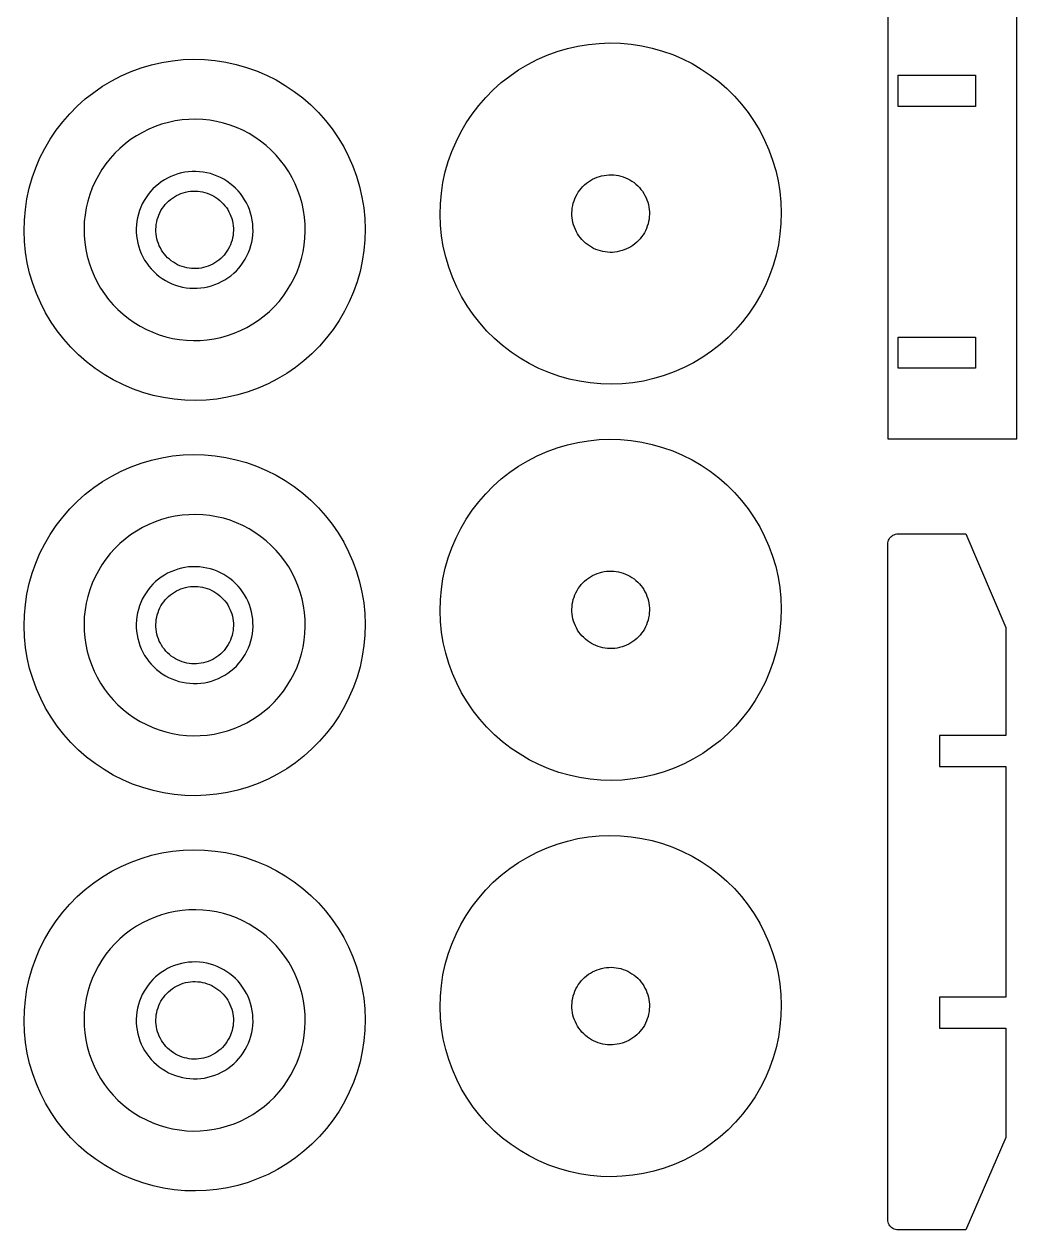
# Model space of a CAD drawing. Extents: x 7 to 1141, y 6 to 436.
# Drawn here: x 922.4 to 1098.5, y 5.8 to 219.6 of the extents above; entities that cross this region are included whole.
import ezdxf

# ---------------------------------------------------------------- set-up
doc = ezdxf.new("R2010")
doc.units = 0
doc.header["$MEASUREMENT"] = 0
for name, color, linetype in [('EXT', 1, 'CONTINUOUS'), ('INT', 150, 'CONTINUOUS'), ('POCKET_1_1MM', 105, 'CONTINUOUS')]:
    doc.layers.add(name, color=color, linetype=linetype)

msp = doc.modelspace()

# ---------------------------------------------------------------- linework, layer by layer
at = {"layer": 'EXT'}
for points in [[(1098.52, 146.06), (1098.52, 223.07), (1075.6, 223.07), (1075.6, 146.06)], [(1007.28, 162.59), (1005.85, 163.84), (1004.5, 165.18), (1003.23, 166.6), (1002.06, 168.1), (1000.99, 169.66), (1000.01, 171.29), (999.14, 172.98), (998.38, 174.72), (997.72, 176.51), (997.18, 178.33), (996.76, 180.18), (996.45, 182.06), (996.26, 183.95), (996.2, 185.85), (996.25, 187.75), (996.41, 189.64), (996.7, 191.52), (997.11, 193.38), (997.63, 195.21), (998.26, 197), (999.01, 198.75), (999.86, 200.44), (1000.82, 202.09), (1001.88, 203.66), (1003.04, 205.17), (1004.29, 206.6), (1005.63, 207.95), (1007.05, 209.22), (1008.54, 210.39), (1010.11, 211.47), (1011.74, 212.44), (1013.43, 213.31), (1015.17, 214.08), (1016.96, 214.73), (1018.78, 215.27), (1020.63, 215.69), (1022.51, 216), (1024.4, 216.19), (1026.3, 216.26), (1028.2, 216.21), (1030.09, 216.04), (1031.97, 215.75), (1033.83, 215.34), (1035.65, 214.82), (1037.45, 214.19), (1039.19, 213.44), (1040.89, 212.59), (1042.53, 211.63), (1044.11, 210.57), (1045.62, 209.41), (1047.05, 208.16), (1048.4, 206.82), (1049.66, 205.4), (1050.84, 203.91), (1051.91, 202.34), (1052.89, 200.71), (1053.76, 199.02), (1054.52, 197.28), (1055.18, 195.5), (1055.72, 193.67), (1056.14, 191.82), (1056.45, 189.94), (1056.63, 188.05), (1056.7, 186.15), (1056.65, 184.25), (1056.48, 182.36), (1056.2, 180.48), (1055.79, 178.62), (1055.27, 176.8), (1054.63, 175.01), (1053.89, 173.26), (1053.03, 171.56), (1052.07, 169.92), (1051.01, 168.34), (1049.86, 166.83), (1048.61, 165.4), (1047.27, 164.05), (1045.85, 162.79), (1044.35, 161.62), (1042.79, 160.54), (1041.16, 159.56), (1039.47, 158.69), (1037.73, 157.93), (1035.94, 157.28), (1034.12, 156.74), (1032.27, 156.31), (1030.39, 156.01), (1028.5, 155.82), (1026.6, 155.75), (1024.7, 155.8), (1022.81, 155.97), (1020.93, 156.26), (1019.07, 156.66), (1017.24, 157.18), (1015.45, 157.82), (1013.7, 158.56), (1012.01, 159.42), (1010.37, 160.38), (1008.79, 161.44)], [(932.04, 160.95), (930.69, 162.29), (929.42, 163.71), (928.25, 165.21), (927.18, 166.77), (926.2, 168.4), (925.33, 170.09), (924.57, 171.83), (923.91, 173.62), (923.37, 175.44), (922.95, 177.29), (922.64, 179.17), (922.45, 181.06), (922.39, 182.96), (922.44, 184.86), (922.61, 186.75), (922.89, 188.63), (923.3, 190.49), (923.82, 192.32), (924.45, 194.11), (925.2, 195.86), (926.05, 197.55), (927.01, 199.2), (928.07, 200.77), (929.23, 202.28), (930.48, 203.71), (931.82, 205.06), (933.24, 206.33), (934.73, 207.5), (936.3, 208.58), (937.93, 209.55), (939.62, 210.42), (941.36, 211.19), (943.15, 211.84), (944.97, 212.38), (946.82, 212.8), (948.7, 213.11), (950.59, 213.3), (952.49, 213.37), (954.39, 213.32), (956.28, 213.15), (958.16, 212.86), (960.02, 212.45), (961.84, 211.93), (963.64, 211.3), (965.38, 210.55), (967.08, 209.7), (968.72, 208.74), (970.3, 207.68), (971.81, 206.52), (973.24, 205.27), (974.59, 203.93), (975.85, 202.51), (977.03, 201.02), (978.1, 199.45), (979.08, 197.82), (979.95, 196.13), (980.71, 194.39), (981.37, 192.61), (981.91, 190.78), (982.33, 188.93), (982.64, 187.05), (982.82, 185.16), (982.89, 183.26), (982.84, 181.36), (982.67, 179.47), (982.39, 177.59), (981.98, 175.73), (981.46, 173.91), (980.82, 172.12), (980.08, 170.37), (979.22, 168.67), (978.26, 167.03), (977.2, 165.45), (976.05, 163.94), (974.8, 162.51), (973.46, 161.16), (972.04, 159.9), (970.54, 158.73), (968.98, 157.65), (967.35, 156.67), (965.66, 155.8), (963.92, 155.04), (962.13, 154.39), (960.31, 153.85), (958.46, 153.42), (956.58, 153.12), (954.69, 152.93), (952.79, 152.86), (950.89, 152.91), (949, 153.08), (947.12, 153.37), (945.26, 153.77), (943.43, 154.29), (941.64, 154.93), (939.9, 155.67), (938.2, 156.53), (936.56, 157.49), (934.98, 158.55), (933.47, 159.7)], [(1007.28, 92.33), (1005.85, 93.58), (1004.5, 94.91), (1003.23, 96.33), (1002.06, 97.83), (1000.99, 99.4), (1000.01, 101.03), (999.14, 102.72), (998.38, 104.46), (997.72, 106.24), (997.18, 108.06), (996.76, 109.92), (996.45, 111.79), (996.26, 113.68), (996.2, 115.58), (996.25, 117.48), (996.41, 119.38), (996.7, 121.25), (997.11, 123.11), (997.63, 124.94), (998.26, 126.73), (999.01, 128.48), (999.86, 130.18), (1000.82, 131.82), (1001.88, 133.39), (1003.04, 134.9), (1004.29, 136.33), (1005.63, 137.68), (1007.05, 138.95), (1008.54, 140.12), (1010.11, 141.2), (1011.74, 142.17), (1013.43, 143.04), (1015.17, 143.81), (1016.96, 144.46), (1018.78, 145), (1020.63, 145.42), (1022.51, 145.73), (1024.4, 145.92), (1026.3, 145.99), (1028.2, 145.94), (1030.09, 145.77), (1031.97, 145.48), (1033.83, 145.07), (1035.65, 144.55), (1037.45, 143.92), (1039.19, 143.17), (1040.89, 142.32), (1042.53, 141.36), (1044.11, 140.3), (1045.62, 139.14), (1047.05, 137.89), (1048.4, 136.55), (1049.66, 135.14), (1050.84, 133.64), (1051.91, 132.07), (1052.89, 130.44), (1053.76, 128.75), (1054.52, 127.01), (1055.18, 125.23), (1055.72, 123.4), (1056.14, 121.55), (1056.45, 119.68), (1056.63, 117.78), (1056.7, 115.89), (1056.65, 113.99), (1056.48, 112.09), (1056.2, 110.21), (1055.79, 108.36), (1055.27, 106.53), (1054.63, 104.74), (1053.89, 102.99), (1053.03, 101.29), (1052.07, 99.65), (1051.01, 98.07), (1049.86, 96.57), (1048.61, 95.13), (1047.27, 93.78), (1045.85, 92.52), (1044.35, 91.35), (1042.79, 90.27), (1041.16, 89.29), (1039.47, 88.42), (1037.73, 87.66), (1035.94, 87.01), (1034.12, 86.47), (1032.27, 86.04), (1030.39, 85.74), (1028.5, 85.55), (1026.6, 85.48), (1024.7, 85.53), (1022.81, 85.7), (1020.93, 85.99), (1019.07, 86.39), (1017.24, 86.91), (1015.45, 87.55), (1013.7, 88.29), (1012.01, 89.15), (1010.37, 90.11), (1008.79, 91.17)], [(933.47, 89.61), (932.04, 90.86), (930.69, 92.2), (929.42, 93.62), (928.25, 95.12), (927.18, 96.68), (926.2, 98.31), (925.33, 100), (924.57, 101.74), (923.91, 103.53), (923.37, 105.35), (922.95, 107.2), (922.64, 109.08), (922.45, 110.97), (922.39, 112.87), (922.44, 114.77), (922.61, 116.66), (922.89, 118.54), (923.3, 120.4), (923.82, 122.23), (924.45, 124.02), (925.2, 125.77), (926.05, 127.46), (927.01, 129.1), (928.07, 130.68), (929.23, 132.19), (930.48, 133.62), (931.82, 134.97), (933.24, 136.24), (934.73, 137.41), (936.3, 138.48), (937.93, 139.46), (939.62, 140.33), (941.36, 141.09), (943.15, 141.75), (944.97, 142.29), (946.82, 142.71), (948.7, 143.02), (950.59, 143.21), (952.49, 143.28), (954.39, 143.23), (956.28, 143.06), (958.16, 142.77), (960.02, 142.36), (961.84, 141.84), (963.64, 141.21), (965.38, 140.46), (967.08, 139.61), (968.72, 138.65), (970.3, 137.59), (971.81, 136.43), (973.24, 135.18), (974.59, 133.84), (975.85, 132.42), (977.03, 130.93), (978.1, 129.36), (979.08, 127.73), (979.95, 126.04), (980.71, 124.3), (981.37, 122.51), (981.91, 120.69), (982.33, 118.84), (982.64, 116.96), (982.82, 115.07), (982.89, 113.17), (982.84, 111.27), (982.67, 109.38), (982.39, 107.5), (981.98, 105.64), (981.46, 103.82), (980.82, 102.02), (980.08, 100.28), (979.22, 98.58), (978.26, 96.94), (977.2, 95.36), (976.05, 93.85), (974.8, 92.42), (973.46, 91.07), (972.04, 89.81), (970.54, 88.63), (968.98, 87.56), (967.35, 86.58), (965.66, 85.71), (963.92, 84.95), (962.13, 84.29), (960.31, 83.76), (958.46, 83.33), (956.58, 83.02), (954.69, 82.84), (952.79, 82.77), (950.89, 82.82), (949, 82.99), (947.12, 83.27), (945.26, 83.68), (943.43, 84.2), (941.64, 84.84), (939.9, 85.58), (938.2, 86.44), (936.56, 87.4), (934.98, 88.46)], [(1089.43, 5.78), (1077.43, 5.78), (1077.19, 5.79), (1076.95, 5.84), (1076.73, 5.92), (1076.51, 6.02), (1076.31, 6.16), (1076.13, 6.31), (1075.97, 6.49), (1075.84, 6.69), (1075.74, 6.91), (1075.66, 7.14), (1075.61, 7.37), (1075.6, 7.61), (1075.6, 127.37), (1075.61, 127.61), (1075.66, 127.84), (1075.74, 128.07), (1075.84, 128.29), (1075.97, 128.49), (1076.13, 128.67), (1076.31, 128.82), (1076.51, 128.96), (1076.73, 129.06), (1076.95, 129.14), (1077.19, 129.19), (1077.43, 129.2), (1089.43, 129.2), (1096.55, 112.58), (1096.55, 93.45), (1084.76, 93.45), (1084.76, 87.95), (1096.55, 87.95), (1096.55, 47.03), (1084.76, 47.03), (1084.76, 41.53), (1096.55, 41.53), (1096.55, 22.17)], [(1007.28, 22.06), (1005.85, 23.31), (1004.5, 24.64), (1003.23, 26.06), (1002.06, 27.56), (1000.99, 29.13), (1000.01, 30.76), (999.14, 32.45), (998.38, 34.19), (997.72, 35.97), (997.18, 37.79), (996.76, 39.65), (996.45, 41.52), (996.26, 43.41), (996.2, 45.31), (996.25, 47.21), (996.41, 49.11), (996.7, 50.99), (997.11, 52.84), (997.63, 54.67), (998.26, 56.46), (999.01, 58.21), (999.86, 59.91), (1000.82, 61.55), (1001.88, 63.13), (1003.04, 64.63), (1004.29, 66.07), (1005.63, 67.42), (1007.05, 68.68), (1008.54, 69.85), (1010.11, 70.93), (1011.74, 71.9), (1013.43, 72.78), (1015.17, 73.54), (1016.96, 74.19), (1018.78, 74.73), (1020.63, 75.16), (1022.51, 75.46), (1024.4, 75.65), (1026.3, 75.72), (1028.2, 75.67), (1030.09, 75.5), (1031.97, 75.21), (1033.83, 74.81), (1035.65, 74.29), (1037.45, 73.65), (1039.19, 72.9), (1040.89, 72.05), (1042.53, 71.09), (1044.11, 70.03), (1045.62, 68.87), (1047.05, 67.62), (1048.4, 66.29), (1049.66, 64.87), (1050.84, 63.37), (1051.91, 61.8), (1052.89, 60.17), (1053.76, 58.48), (1054.52, 56.74), (1055.18, 54.96), (1055.72, 53.14), (1056.14, 51.28), (1056.45, 49.41), (1056.63, 47.52), (1056.7, 45.62), (1056.65, 43.72), (1056.48, 41.82), (1056.2, 39.95), (1055.79, 38.09), (1055.27, 36.26), (1054.63, 34.47), (1053.89, 32.72), (1053.03, 31.02), (1052.07, 29.38), (1051.01, 27.81), (1049.86, 26.3), (1048.61, 24.87), (1047.27, 23.51), (1045.85, 22.25), (1044.35, 21.08), (1042.79, 20), (1041.16, 19.03), (1039.47, 18.16), (1037.73, 17.39), (1035.94, 16.74), (1034.12, 16.2), (1032.27, 15.78), (1030.39, 15.47), (1028.5, 15.28), (1026.6, 15.21), (1024.7, 15.26), (1022.81, 15.43), (1020.93, 15.72), (1019.07, 16.12), (1017.24, 16.65), (1015.45, 17.28), (1013.7, 18.03), (1012.01, 18.88), (1010.37, 19.84), (1008.79, 20.9)], [(933.47, 19.52), (932.04, 20.77), (930.69, 22.11), (929.42, 23.53), (928.25, 25.02), (927.18, 26.59), (926.2, 28.22), (925.33, 29.91), (924.57, 31.65), (923.91, 33.44), (923.37, 35.26), (922.95, 37.11), (922.64, 38.99), (922.45, 40.88), (922.39, 42.78), (922.44, 44.68), (922.61, 46.57), (922.89, 48.45), (923.3, 50.31), (923.82, 52.14), (924.45, 53.93), (925.2, 55.67), (926.05, 57.37), (927.01, 59.01), (928.07, 60.59), (929.23, 62.1), (930.48, 63.53), (931.82, 64.88), (933.24, 66.14), (934.73, 67.32), (936.3, 68.39), (937.93, 69.37), (939.62, 70.24), (941.36, 71), (943.15, 71.66), (944.97, 72.2), (946.82, 72.62), (948.7, 72.93), (950.59, 73.12), (952.49, 73.18), (954.39, 73.13), (956.28, 72.96), (958.16, 72.68), (960.02, 72.27), (961.84, 71.75), (963.64, 71.12), (965.38, 70.37), (967.08, 69.52), (968.72, 68.56), (970.3, 67.5), (971.81, 66.34), (973.24, 65.09), (974.59, 63.75), (975.85, 62.33), (977.03, 60.84), (978.1, 59.27), (979.08, 57.64), (979.95, 55.95), (980.71, 54.21), (981.37, 52.42), (981.91, 50.6), (982.33, 48.75), (982.64, 46.87), (982.82, 44.98), (982.89, 43.08), (982.84, 41.18), (982.67, 39.29), (982.39, 37.41), (981.98, 35.55), (981.46, 33.73), (980.82, 31.93), (980.08, 30.19), (979.22, 28.49), (978.26, 26.85), (977.2, 25.27), (976.05, 23.76), (974.8, 22.33), (973.46, 20.98), (972.04, 19.72), (970.54, 18.54), (968.98, 17.47), (967.35, 16.49), (965.66, 15.62), (963.92, 14.86), (962.13, 14.2), (960.31, 13.66), (958.46, 13.24), (956.58, 12.93), (954.69, 12.75), (952.79, 12.68), (950.89, 12.73), (949, 12.9), (947.12, 13.18), (945.26, 13.59), (943.43, 14.11), (941.64, 14.75), (939.9, 15.49), (938.2, 16.35), (936.56, 17.3), (934.98, 18.37)]]:
    msp.add_lwpolyline(points, close=True, dxfattribs=at)
at = {"layer": 'INT'}
for points in [[(1091.18, 205.02), (1077.43, 205.02), (1077.43, 210.52), (1091.18, 210.52)], [(1022.67, 180.26), (1022.31, 180.51), (1021.98, 180.78), (1021.66, 181.07), (1021.36, 181.38), (1021.08, 181.71), (1020.82, 182.06), (1020.58, 182.42), (1020.37, 182.79), (1020.18, 183.18), (1020.01, 183.58), (1019.87, 183.99), (1019.76, 184.41), (1019.67, 184.83), (1019.61, 185.26), (1019.58, 185.69), (1019.57, 186.12), (1019.6, 186.55), (1019.64, 186.98), (1019.72, 187.41), (1019.82, 187.83), (1019.95, 188.24), (1020.1, 188.64), (1020.28, 189.04), (1020.48, 189.42), (1020.71, 189.79), (1020.96, 190.14), (1021.23, 190.48), (1021.52, 190.79), (1021.83, 191.09), (1022.16, 191.37), (1022.5, 191.63), (1022.87, 191.87), (1023.24, 192.08), (1023.63, 192.27), (1024.03, 192.44), (1024.44, 192.58), (1024.85, 192.69), (1025.28, 192.78), (1025.7, 192.84), (1026.14, 192.87), (1026.57, 192.88), (1027, 192.86), (1027.43, 192.81), (1027.85, 192.73), (1028.27, 192.63), (1028.69, 192.5), (1029.09, 192.35), (1029.48, 192.17), (1029.86, 191.97), (1030.23, 191.74), (1030.59, 191.49), (1030.92, 191.22), (1031.24, 190.93), (1031.54, 190.62), (1031.82, 190.29), (1032.08, 189.95), (1032.32, 189.59), (1032.53, 189.21), (1032.72, 188.82), (1032.89, 188.42), (1033.02, 188.01), (1033.14, 187.6), (1033.22, 187.17), (1033.28, 186.75), (1033.32, 186.32), (1033.32, 185.88), (1033.3, 185.45), (1033.26, 185.02), (1033.18, 184.6), (1033.08, 184.18), (1032.95, 183.77), (1032.8, 183.36), (1032.62, 182.97), (1032.42, 182.59), (1032.19, 182.22), (1031.94, 181.87), (1031.67, 181.53), (1031.38, 181.21), (1031.07, 180.91), (1030.74, 180.63), (1030.4, 180.37), (1030.03, 180.13), (1029.66, 179.92), (1029.27, 179.73), (1028.87, 179.57), (1028.46, 179.43), (1028.04, 179.31), (1027.62, 179.23), (1027.19, 179.17), (1026.76, 179.13), (1026.33, 179.13), (1025.9, 179.15), (1025.47, 179.2), (1025.05, 179.27), (1024.63, 179.37), (1024.21, 179.5), (1023.81, 179.65), (1023.42, 179.83), (1023.03, 180.03)], [(948.86, 177.37), (948.5, 177.62), (948.17, 177.89), (947.85, 178.18), (947.55, 178.49), (947.27, 178.82), (947.01, 179.17), (946.77, 179.53), (946.56, 179.9), (946.37, 180.29), (946.2, 180.69), (946.06, 181.1), (945.95, 181.52), (945.86, 181.94), (945.8, 182.37), (945.77, 182.8), (945.76, 183.23), (945.79, 183.66), (945.83, 184.09), (945.91, 184.52), (946.01, 184.94), (946.14, 185.35), (946.29, 185.75), (946.47, 186.15), (946.67, 186.53), (946.9, 186.9), (947.15, 187.25), (947.42, 187.59), (947.71, 187.9), (948.02, 188.2), (948.35, 188.48), (948.69, 188.74), (949.06, 188.98), (949.43, 189.19), (949.82, 189.38), (950.22, 189.55), (950.63, 189.69), (951.04, 189.8), (951.47, 189.89), (951.89, 189.95), (952.33, 189.98), (952.76, 189.99), (953.19, 189.97), (953.62, 189.92), (954.04, 189.84), (954.46, 189.74), (954.88, 189.61), (955.28, 189.46), (955.67, 189.28), (956.05, 189.08), (956.42, 188.85), (956.78, 188.6), (957.11, 188.33), (957.43, 188.04), (957.73, 187.73), (958.01, 187.4), (958.27, 187.06), (958.51, 186.7), (958.72, 186.32), (958.91, 185.93), (959.08, 185.53), (959.21, 185.12), (959.33, 184.71), (959.41, 184.28), (959.48, 183.86), (959.51, 183.43), (959.51, 182.99), (959.49, 182.56), (959.45, 182.13), (959.37, 181.71), (959.27, 181.29), (959.14, 180.88), (958.99, 180.47), (958.81, 180.08), (958.61, 179.7), (958.38, 179.33), (958.13, 178.98), (957.86, 178.64), (957.57, 178.32), (957.26, 178.02), (956.93, 177.74), (956.59, 177.48), (956.22, 177.24), (955.85, 177.03), (955.46, 176.84), (955.06, 176.68), (954.65, 176.54), (954.24, 176.42), (953.81, 176.34), (953.38, 176.28), (952.95, 176.24), (952.52, 176.24), (952.09, 176.26), (951.66, 176.31), (951.24, 176.38), (950.82, 176.48), (950.4, 176.61), (950, 176.76), (949.61, 176.94), (949.22, 177.14)], [(1091.18, 158.6), (1077.43, 158.6), (1077.43, 164.1), (1091.18, 164.1)], [(1022.67, 109.99), (1022.31, 110.24), (1021.98, 110.51), (1021.66, 110.8), (1021.36, 111.11), (1021.08, 111.44), (1020.82, 111.79), (1020.58, 112.15), (1020.37, 112.53), (1020.18, 112.91), (1020.01, 113.31), (1019.87, 113.72), (1019.76, 114.14), (1019.67, 114.56), (1019.61, 114.99), (1019.58, 115.42), (1019.57, 115.85), (1019.6, 116.28), (1019.64, 116.71), (1019.72, 117.14), (1019.82, 117.56), (1019.95, 117.97), (1020.1, 118.37), (1020.28, 118.77), (1020.48, 119.15), (1020.71, 119.52), (1020.96, 119.87), (1021.23, 120.21), (1021.52, 120.53), (1021.83, 120.83), (1022.16, 121.11), (1022.5, 121.37), (1022.87, 121.6), (1023.24, 121.82), (1023.63, 122), (1024.03, 122.17), (1024.44, 122.31), (1024.85, 122.42), (1025.28, 122.51), (1025.7, 122.57), (1026.14, 122.6), (1026.57, 122.61), (1027, 122.59), (1027.43, 122.54), (1027.85, 122.46), (1028.27, 122.36), (1028.69, 122.24), (1029.09, 122.08), (1029.48, 121.9), (1029.86, 121.7), (1030.23, 121.48), (1030.59, 121.23), (1030.92, 120.96), (1031.24, 120.66), (1031.54, 120.35), (1031.82, 120.03), (1032.08, 119.68), (1032.32, 119.32), (1032.53, 118.94), (1032.72, 118.55), (1032.89, 118.15), (1033.02, 117.75), (1033.14, 117.33), (1033.22, 116.91), (1033.28, 116.48), (1033.32, 116.05), (1033.32, 115.62), (1033.3, 115.18), (1033.26, 114.76), (1033.18, 114.33), (1033.08, 113.91), (1032.95, 113.5), (1032.8, 113.09), (1032.62, 112.7), (1032.42, 112.32), (1032.19, 111.95), (1031.94, 111.6), (1031.67, 111.26), (1031.38, 110.94), (1031.07, 110.64), (1030.74, 110.36), (1030.4, 110.1), (1030.03, 109.87), (1029.66, 109.65), (1029.27, 109.46), (1028.87, 109.3), (1028.46, 109.16), (1028.04, 109.05), (1027.62, 108.96), (1027.19, 108.9), (1026.76, 108.86), (1026.33, 108.86), (1025.9, 108.88), (1025.47, 108.93), (1025.05, 109), (1024.63, 109.1), (1024.21, 109.23), (1023.81, 109.39), (1023.42, 109.56), (1023.03, 109.77)], [(948.86, 107.28), (948.5, 107.53), (948.17, 107.8), (947.85, 108.09), (947.55, 108.4), (947.27, 108.73), (947.01, 109.08), (946.77, 109.44), (946.56, 109.81), (946.37, 110.2), (946.2, 110.6), (946.06, 111.01), (945.95, 111.43), (945.86, 111.85), (945.8, 112.28), (945.77, 112.71), (945.76, 113.14), (945.79, 113.57), (945.83, 114), (945.91, 114.43), (946.01, 114.85), (946.14, 115.26), (946.29, 115.66), (946.47, 116.06), (946.67, 116.44), (946.9, 116.8), (947.15, 117.16), (947.42, 117.49), (947.71, 117.81), (948.02, 118.11), (948.35, 118.39), (948.69, 118.65), (949.06, 118.89), (949.43, 119.1), (949.82, 119.29), (950.22, 119.46), (950.63, 119.6), (951.04, 119.71), (951.47, 119.8), (951.89, 119.86), (952.33, 119.89), (952.76, 119.9), (953.19, 119.88), (953.62, 119.83), (954.04, 119.75), (954.46, 119.65), (954.88, 119.52), (955.28, 119.37), (955.67, 119.19), (956.05, 118.99), (956.42, 118.76), (956.78, 118.51), (957.11, 118.24), (957.43, 117.95), (957.73, 117.64), (958.01, 117.31), (958.27, 116.97), (958.51, 116.61), (958.72, 116.23), (958.91, 115.84), (959.08, 115.44), (959.21, 115.03), (959.33, 114.62), (959.41, 114.19), (959.48, 113.77), (959.51, 113.34), (959.51, 112.9), (959.49, 112.47), (959.45, 112.04), (959.37, 111.62), (959.27, 111.2), (959.14, 110.78), (958.99, 110.38), (958.81, 109.99), (958.61, 109.61), (958.38, 109.24), (958.13, 108.88), (957.86, 108.55), (957.57, 108.23), (957.26, 107.93), (956.93, 107.65), (956.59, 107.39), (956.22, 107.15), (955.85, 106.94), (955.46, 106.75), (955.06, 106.59), (954.65, 106.45), (954.24, 106.33), (953.81, 106.25), (953.38, 106.19), (952.95, 106.15), (952.52, 106.15), (952.09, 106.17), (951.66, 106.22), (951.24, 106.29), (950.82, 106.39), (950.4, 106.52), (950, 106.67), (949.61, 106.85), (949.22, 107.05)], [(1022.67, 39.72), (1022.31, 39.97), (1021.98, 40.24), (1021.66, 40.53), (1021.36, 40.85), (1021.08, 41.17), (1020.82, 41.52), (1020.58, 41.88), (1020.37, 42.26), (1020.18, 42.65), (1020.01, 43.04), (1019.87, 43.45), (1019.76, 43.87), (1019.67, 44.29), (1019.61, 44.72), (1019.58, 45.15), (1019.57, 45.58), (1019.6, 46.01), (1019.64, 46.44), (1019.72, 46.87), (1019.82, 47.29), (1019.95, 47.7), (1020.1, 48.11), (1020.28, 48.5), (1020.48, 48.88), (1020.71, 49.25), (1020.96, 49.6), (1021.23, 49.94), (1021.52, 50.26), (1021.83, 50.56), (1022.16, 50.84), (1022.5, 51.1), (1022.87, 51.33), (1023.24, 51.55), (1023.63, 51.74), (1024.03, 51.9), (1024.44, 52.04), (1024.85, 52.15), (1025.28, 52.24), (1025.7, 52.3), (1026.14, 52.33), (1026.57, 52.34), (1027, 52.32), (1027.43, 52.27), (1027.85, 52.2), (1028.27, 52.1), (1028.69, 51.97), (1029.09, 51.81), (1029.48, 51.64), (1029.86, 51.43), (1030.23, 51.21), (1030.59, 50.96), (1030.92, 50.69), (1031.24, 50.4), (1031.54, 50.09), (1031.82, 49.76), (1032.08, 49.41), (1032.32, 49.05), (1032.53, 48.67), (1032.72, 48.29), (1032.89, 47.89), (1033.02, 47.48), (1033.14, 47.06), (1033.22, 46.64), (1033.28, 46.21), (1033.32, 45.78), (1033.32, 45.35), (1033.3, 44.92), (1033.26, 44.49), (1033.18, 44.06), (1033.08, 43.64), (1032.95, 43.23), (1032.8, 42.83), (1032.62, 42.43), (1032.42, 42.05), (1032.19, 41.68), (1031.94, 41.33), (1031.67, 40.99), (1031.38, 40.67), (1031.07, 40.37), (1030.74, 40.09), (1030.4, 39.83), (1030.03, 39.6), (1029.66, 39.38), (1029.27, 39.19), (1028.87, 39.03), (1028.46, 38.89), (1028.04, 38.78), (1027.62, 38.69), (1027.19, 38.63), (1026.76, 38.6), (1026.33, 38.59), (1025.9, 38.61), (1025.47, 38.66), (1025.05, 38.73), (1024.63, 38.84), (1024.21, 38.96), (1023.81, 39.12), (1023.42, 39.3), (1023.03, 39.5)], [(948.86, 37.19), (948.5, 37.44), (948.17, 37.71), (947.85, 38), (947.55, 38.31), (947.27, 38.64), (947.01, 38.98), (946.77, 39.35), (946.56, 39.72), (946.37, 40.11), (946.2, 40.51), (946.06, 40.92), (945.95, 41.33), (945.86, 41.76), (945.8, 42.19), (945.77, 42.62), (945.76, 43.05), (945.79, 43.48), (945.83, 43.91), (945.91, 44.33), (946.01, 44.75), (946.14, 45.17), (946.29, 45.57), (946.47, 45.96), (946.67, 46.35), (946.9, 46.71), (947.15, 47.07), (947.42, 47.4), (947.71, 47.72), (948.02, 48.02), (948.35, 48.3), (948.69, 48.56), (949.06, 48.8), (949.43, 49.01), (949.82, 49.2), (950.22, 49.37), (950.63, 49.51), (951.04, 49.62), (951.47, 49.71), (951.89, 49.77), (952.33, 49.8), (952.76, 49.81), (953.19, 49.78), (953.62, 49.74), (954.04, 49.66), (954.46, 49.56), (954.88, 49.43), (955.28, 49.28), (955.67, 49.1), (956.05, 48.9), (956.42, 48.67), (956.78, 48.42), (957.11, 48.15), (957.43, 47.86), (957.73, 47.55), (958.01, 47.22), (958.27, 46.88), (958.51, 46.51), (958.72, 46.14), (958.91, 45.75), (959.08, 45.35), (959.21, 44.94), (959.33, 44.53), (959.41, 44.1), (959.48, 43.67), (959.51, 43.24), (959.51, 42.81), (959.49, 42.38), (959.45, 41.95), (959.37, 41.53), (959.27, 41.11), (959.14, 40.69), (958.99, 40.29), (958.81, 39.9), (958.61, 39.51), (958.38, 39.15), (958.13, 38.79), (957.86, 38.46), (957.57, 38.14), (957.26, 37.84), (956.93, 37.56), (956.59, 37.3), (956.22, 37.06), (955.85, 36.85), (955.46, 36.66), (955.06, 36.49), (954.65, 36.36), (954.24, 36.24), (953.81, 36.16), (953.38, 36.09), (952.95, 36.06), (952.52, 36.06), (952.09, 36.08), (951.66, 36.12), (951.24, 36.2), (950.82, 36.3), (950.4, 36.43), (950, 36.58), (949.61, 36.76), (949.22, 36.96)]]:
    msp.add_lwpolyline(points, close=True, dxfattribs=at)
at = {"layer": 'POCKET_1_1MM'}
for points in [[(939.04, 168.97), (939.96, 168.14), (940.92, 167.37), (941.94, 166.67), (942.99, 166.03), (944.08, 165.46), (945.21, 164.96), (946.36, 164.52), (947.54, 164.17), (948.74, 163.88), (949.95, 163.68), (951.18, 163.55), (952.41, 163.49), (953.64, 163.52), (954.87, 163.62), (956.09, 163.8), (957.3, 164.05), (958.49, 164.38), (959.65, 164.79), (960.79, 165.26), (961.89, 165.81), (962.96, 166.43), (963.99, 167.11), (964.97, 167.85), (965.9, 168.66), (966.78, 169.52), (967.61, 170.43), (968.38, 171.4), (969.08, 172.41), (969.72, 173.46), (970.29, 174.55), (970.8, 175.68), (971.23, 176.83), (971.58, 178.01), (971.87, 179.21), (972.07, 180.43), (972.2, 181.65), (972.26, 182.88), (972.23, 184.12), (972.13, 185.34), (971.95, 186.56), (971.7, 187.77), (971.37, 188.96), (970.96, 190.12), (970.49, 191.26), (969.94, 192.36), (969.33, 193.43), (968.64, 194.46), (967.9, 195.44), (967.1, 196.38), (966.24, 197.26), (965.32, 198.08), (964.35, 198.85), (963.34, 199.55), (962.29, 200.19), (961.2, 200.77), (960.07, 201.27), (958.92, 201.7), (957.74, 202.06), (956.54, 202.34), (955.32, 202.55), (954.1, 202.68), (952.87, 202.73), (951.63, 202.71), (950.41, 202.6), (949.19, 202.43), (947.98, 202.17), (946.79, 201.84), (945.63, 201.44), (944.49, 200.96), (943.39, 200.41), (942.32, 199.8), (941.29, 199.12), (940.31, 198.37), (939.38, 197.57), (938.49, 196.71), (937.67, 195.79), (936.9, 194.83), (936.2, 193.82), (935.56, 192.76), (934.99, 191.67), (934.48, 190.55), (934.05, 189.39), (933.69, 188.21), (933.41, 187.01), (933.2, 185.8), (933.07, 184.57), (933.02, 183.34), (933.05, 182.11), (933.15, 180.88), (933.33, 179.66), (933.58, 178.45), (933.91, 177.27), (934.32, 176.1), (934.79, 174.96), (935.34, 173.86), (935.95, 172.79), (936.63, 171.76), (937.38, 170.78), (938.18, 169.85)], [(945.86, 175.28), (946.37, 174.87), (946.9, 174.49), (947.45, 174.14), (948.03, 173.84), (948.62, 173.56), (949.22, 173.33), (949.85, 173.14), (950.48, 172.98), (951.12, 172.86), (951.76, 172.79), (952.41, 172.75), (953.06, 172.76), (953.71, 172.81), (954.36, 172.9), (955, 173.02), (955.63, 173.19), (956.24, 173.4), (956.85, 173.64), (957.43, 173.93), (958, 174.25), (958.55, 174.6), (959.07, 174.99), (959.57, 175.41), (960.04, 175.86), (960.48, 176.34), (960.89, 176.84), (961.26, 177.37), (961.61, 177.92), (961.92, 178.5), (962.19, 179.09), (962.42, 179.7), (962.62, 180.32), (962.77, 180.95), (962.89, 181.59), (962.96, 182.24), (963, 182.89), (962.99, 183.54), (962.94, 184.19), (962.86, 184.83), (962.73, 185.47), (962.56, 186.1), (962.35, 186.72), (962.11, 187.32), (961.82, 187.9), (961.51, 188.47), (961.15, 189.02), (960.76, 189.54), (960.34, 190.04), (959.89, 190.51), (959.42, 190.95), (958.91, 191.36), (958.38, 191.74), (957.83, 192.08), (957.25, 192.39), (956.66, 192.66), (956.05, 192.89), (955.43, 193.09), (954.8, 193.24), (954.16, 193.36), (953.51, 193.43), (952.86, 193.47), (952.21, 193.46), (951.57, 193.42), (950.92, 193.33), (950.28, 193.2), (949.65, 193.03), (949.04, 192.83), (948.43, 192.58), (947.85, 192.3), (947.28, 191.98), (946.73, 191.62), (946.21, 191.24), (945.71, 190.82), (945.24, 190.37), (944.8, 189.89), (944.39, 189.38), (944.02, 188.85), (943.67, 188.3), (943.36, 187.73), (943.09, 187.13), (942.86, 186.53), (942.66, 185.91), (942.51, 185.27), (942.39, 184.63), (942.32, 183.99), (942.28, 183.34), (942.29, 182.69), (942.34, 182.04), (942.42, 181.39), (942.55, 180.75), (942.72, 180.13), (942.93, 179.51), (943.17, 178.91), (943.45, 178.32), (943.77, 177.75), (944.13, 177.21), (944.52, 176.68), (944.93, 176.19), (945.39, 175.72)], [(939.96, 98.05), (940.92, 97.28), (941.94, 96.58), (942.99, 95.94), (944.08, 95.37), (945.21, 94.86), (946.36, 94.43), (947.54, 94.08), (948.74, 93.79), (949.95, 93.59), (951.18, 93.46), (952.41, 93.4), (953.64, 93.43), (954.87, 93.53), (956.09, 93.71), (957.3, 93.96), (958.49, 94.29), (959.65, 94.7), (960.79, 95.17), (961.89, 95.72), (962.96, 96.34), (963.99, 97.02), (964.97, 97.76), (965.9, 98.56), (966.78, 99.43), (967.61, 100.34), (968.38, 101.31), (969.08, 102.32), (969.72, 103.37), (970.29, 104.46), (970.8, 105.59), (971.23, 106.74), (971.58, 107.92), (971.87, 109.12), (972.07, 110.34), (972.2, 111.56), (972.26, 112.79), (972.23, 114.03), (972.13, 115.25), (971.95, 116.47), (971.7, 117.68), (971.37, 118.87), (970.96, 120.03), (970.49, 121.17), (969.94, 122.27), (969.33, 123.34), (968.64, 124.37), (967.9, 125.35), (967.1, 126.28), (966.24, 127.17), (965.32, 127.99), (964.35, 128.76), (963.34, 129.46), (962.29, 130.1), (961.2, 130.68), (960.07, 131.18), (958.92, 131.61), (957.74, 131.97), (956.54, 132.25), (955.32, 132.46), (954.1, 132.59), (952.87, 132.64), (951.63, 132.61), (950.41, 132.51), (949.19, 132.33), (947.98, 132.08), (946.79, 131.75), (945.63, 131.35), (944.49, 130.87), (943.39, 130.32), (942.32, 129.71), (941.29, 129.03), (940.31, 128.28), (939.38, 127.48), (938.49, 126.62), (937.67, 125.7), (936.9, 124.74), (936.2, 123.73), (935.56, 122.67), (934.99, 121.58), (934.48, 120.45), (934.05, 119.3), (933.69, 118.12), (933.41, 116.92), (933.2, 115.71), (933.07, 114.48), (933.02, 113.25), (933.05, 112.02), (933.15, 110.79), (933.33, 109.57), (933.58, 108.36), (933.91, 107.18), (934.32, 106.01), (934.79, 104.87), (935.34, 103.77), (935.95, 102.7), (936.63, 101.67), (937.38, 100.69), (938.18, 99.76), (939.04, 98.88)], [(945.86, 105.18), (946.37, 104.77), (946.9, 104.4), (947.45, 104.05), (948.03, 103.75), (948.62, 103.47), (949.22, 103.24), (949.85, 103.05), (950.48, 102.89), (951.12, 102.77), (951.76, 102.7), (952.41, 102.66), (953.06, 102.67), (953.71, 102.72), (954.36, 102.8), (955, 102.93), (955.63, 103.1), (956.24, 103.31), (956.85, 103.55), (957.43, 103.84), (958, 104.16), (958.55, 104.51), (959.07, 104.9), (959.57, 105.32), (960.04, 105.77), (960.48, 106.25), (960.89, 106.75), (961.26, 107.28), (961.61, 107.83), (961.92, 108.41), (962.19, 109), (962.42, 109.61), (962.62, 110.23), (962.77, 110.86), (962.89, 111.5), (962.96, 112.15), (963, 112.8), (962.99, 113.45), (962.94, 114.1), (962.86, 114.74), (962.73, 115.38), (962.56, 116.01), (962.35, 116.62), (962.11, 117.23), (961.82, 117.81), (961.51, 118.38), (961.15, 118.93), (960.76, 119.45), (960.34, 119.95), (959.89, 120.42), (959.42, 120.86), (958.91, 121.27), (958.38, 121.65), (957.83, 121.99), (957.25, 122.3), (956.66, 122.57), (956.05, 122.8), (955.43, 123), (954.8, 123.15), (954.16, 123.27), (953.51, 123.34), (952.86, 123.38), (952.21, 123.37), (951.57, 123.33), (950.92, 123.24), (950.28, 123.11), (949.65, 122.94), (949.04, 122.73), (948.43, 122.49), (947.85, 122.21), (947.28, 121.89), (946.73, 121.53), (946.21, 121.15), (945.71, 120.73), (945.24, 120.28), (944.8, 119.8), (944.39, 119.29), (944.02, 118.76), (943.67, 118.21), (943.36, 117.64), (943.09, 117.04), (942.86, 116.44), (942.66, 115.82), (942.51, 115.18), (942.39, 114.54), (942.32, 113.9), (942.28, 113.25), (942.29, 112.6), (942.34, 111.95), (942.42, 111.3), (942.55, 110.66), (942.72, 110.04), (942.93, 109.42), (943.17, 108.82), (943.45, 108.23), (943.77, 107.66), (944.13, 107.12), (944.52, 106.59), (944.93, 106.1), (945.39, 105.63)], [(939.96, 27.96), (940.92, 27.19), (941.94, 26.49), (942.99, 25.85), (944.08, 25.28), (945.21, 24.77), (946.36, 24.34), (947.54, 23.99), (948.74, 23.7), (949.95, 23.5), (951.18, 23.37), (952.41, 23.31), (953.64, 23.34), (954.87, 23.44), (956.09, 23.62), (957.3, 23.87), (958.49, 24.2), (959.65, 24.61), (960.79, 25.08), (961.89, 25.63), (962.96, 26.24), (963.99, 26.93), (964.97, 27.67), (965.9, 28.47), (966.78, 29.33), (967.61, 30.25), (968.38, 31.21), (969.08, 32.23), (969.72, 33.28), (970.29, 34.37), (970.8, 35.5), (971.23, 36.65), (971.58, 37.83), (971.87, 39.03), (972.07, 40.25), (972.2, 41.47), (972.26, 42.7), (972.23, 43.93), (972.13, 45.16), (971.95, 46.38), (971.7, 47.59), (971.37, 48.78), (970.96, 49.94), (970.49, 51.08), (969.94, 52.18), (969.33, 53.25), (968.64, 54.28), (967.9, 55.26), (967.1, 56.19), (966.24, 57.08), (965.32, 57.9), (964.35, 58.67), (963.34, 59.37), (962.29, 60.01), (961.2, 60.58), (960.07, 61.09), (958.92, 61.52), (957.74, 61.88), (956.54, 62.16), (955.32, 62.37), (954.1, 62.5), (952.87, 62.55), (951.63, 62.52), (950.41, 62.42), (949.19, 62.24), (947.98, 61.99), (946.79, 61.66), (945.63, 61.25), (944.49, 60.78), (943.39, 60.23), (942.32, 59.62), (941.29, 58.94), (940.31, 58.19), (939.38, 57.39), (938.49, 56.53), (937.67, 55.61), (936.9, 54.65), (936.2, 53.63), (935.56, 52.58), (934.99, 51.49), (934.48, 50.36), (934.05, 49.21), (933.69, 48.03), (933.41, 46.83), (933.2, 45.61), (933.07, 44.39), (933.02, 43.16), (933.05, 41.93), (933.15, 40.7), (933.33, 39.48), (933.58, 38.27), (933.91, 37.08), (934.32, 35.92), (934.79, 34.78), (935.34, 33.68), (935.95, 32.61), (936.63, 31.58), (937.38, 30.6), (938.18, 29.67), (939.04, 28.79)], [(945.86, 35.09), (946.37, 34.68), (946.9, 34.31), (947.45, 33.96), (948.03, 33.65), (948.62, 33.38), (949.22, 33.15), (949.85, 32.95), (950.48, 32.8), (951.12, 32.68), (951.76, 32.61), (952.41, 32.57), (953.06, 32.58), (953.71, 32.63), (954.36, 32.71), (955, 32.84), (955.63, 33.01), (956.24, 33.22), (956.85, 33.46), (957.43, 33.75), (958, 34.06), (958.55, 34.42), (959.07, 34.81), (959.57, 35.23), (960.04, 35.68), (960.48, 36.15), (960.89, 36.66), (961.26, 37.19), (961.61, 37.74), (961.92, 38.32), (962.19, 38.91), (962.42, 39.52), (962.62, 40.14), (962.77, 40.77), (962.89, 41.41), (962.96, 42.05), (963, 42.7), (962.99, 43.36), (962.94, 44), (962.86, 44.65), (962.73, 45.29), (962.56, 45.92), (962.35, 46.53), (962.11, 47.14), (961.82, 47.72), (961.51, 48.29), (961.15, 48.84), (960.76, 49.36), (960.34, 49.86), (959.89, 50.33), (959.42, 50.77), (958.91, 51.18), (958.38, 51.55), (957.83, 51.9), (957.25, 52.21), (956.66, 52.48), (956.05, 52.71), (955.43, 52.91), (954.8, 53.06), (954.16, 53.18), (953.51, 53.25), (952.86, 53.29), (952.21, 53.28), (951.57, 53.23), (950.92, 53.15), (950.28, 53.02), (949.65, 52.85), (949.04, 52.64), (948.43, 52.4), (947.85, 52.12), (947.28, 51.8), (946.73, 51.44), (946.21, 51.05), (945.71, 50.63), (945.24, 50.18), (944.8, 49.71), (944.39, 49.2), (944.02, 48.67), (943.67, 48.12), (943.36, 47.54), (943.09, 46.95), (942.86, 46.35), (942.66, 45.72), (942.51, 45.09), (942.39, 44.45), (942.32, 43.81), (942.28, 43.16), (942.29, 42.51), (942.34, 41.86), (942.42, 41.21), (942.55, 40.57), (942.72, 39.94), (942.93, 39.33), (943.17, 38.72), (943.45, 38.14), (943.77, 37.57), (944.13, 37.02), (944.52, 36.5), (944.93, 36), (945.39, 35.53)]]:
    msp.add_lwpolyline(points, close=True, dxfattribs=at)

doc.saveas('drawing.dxf')
